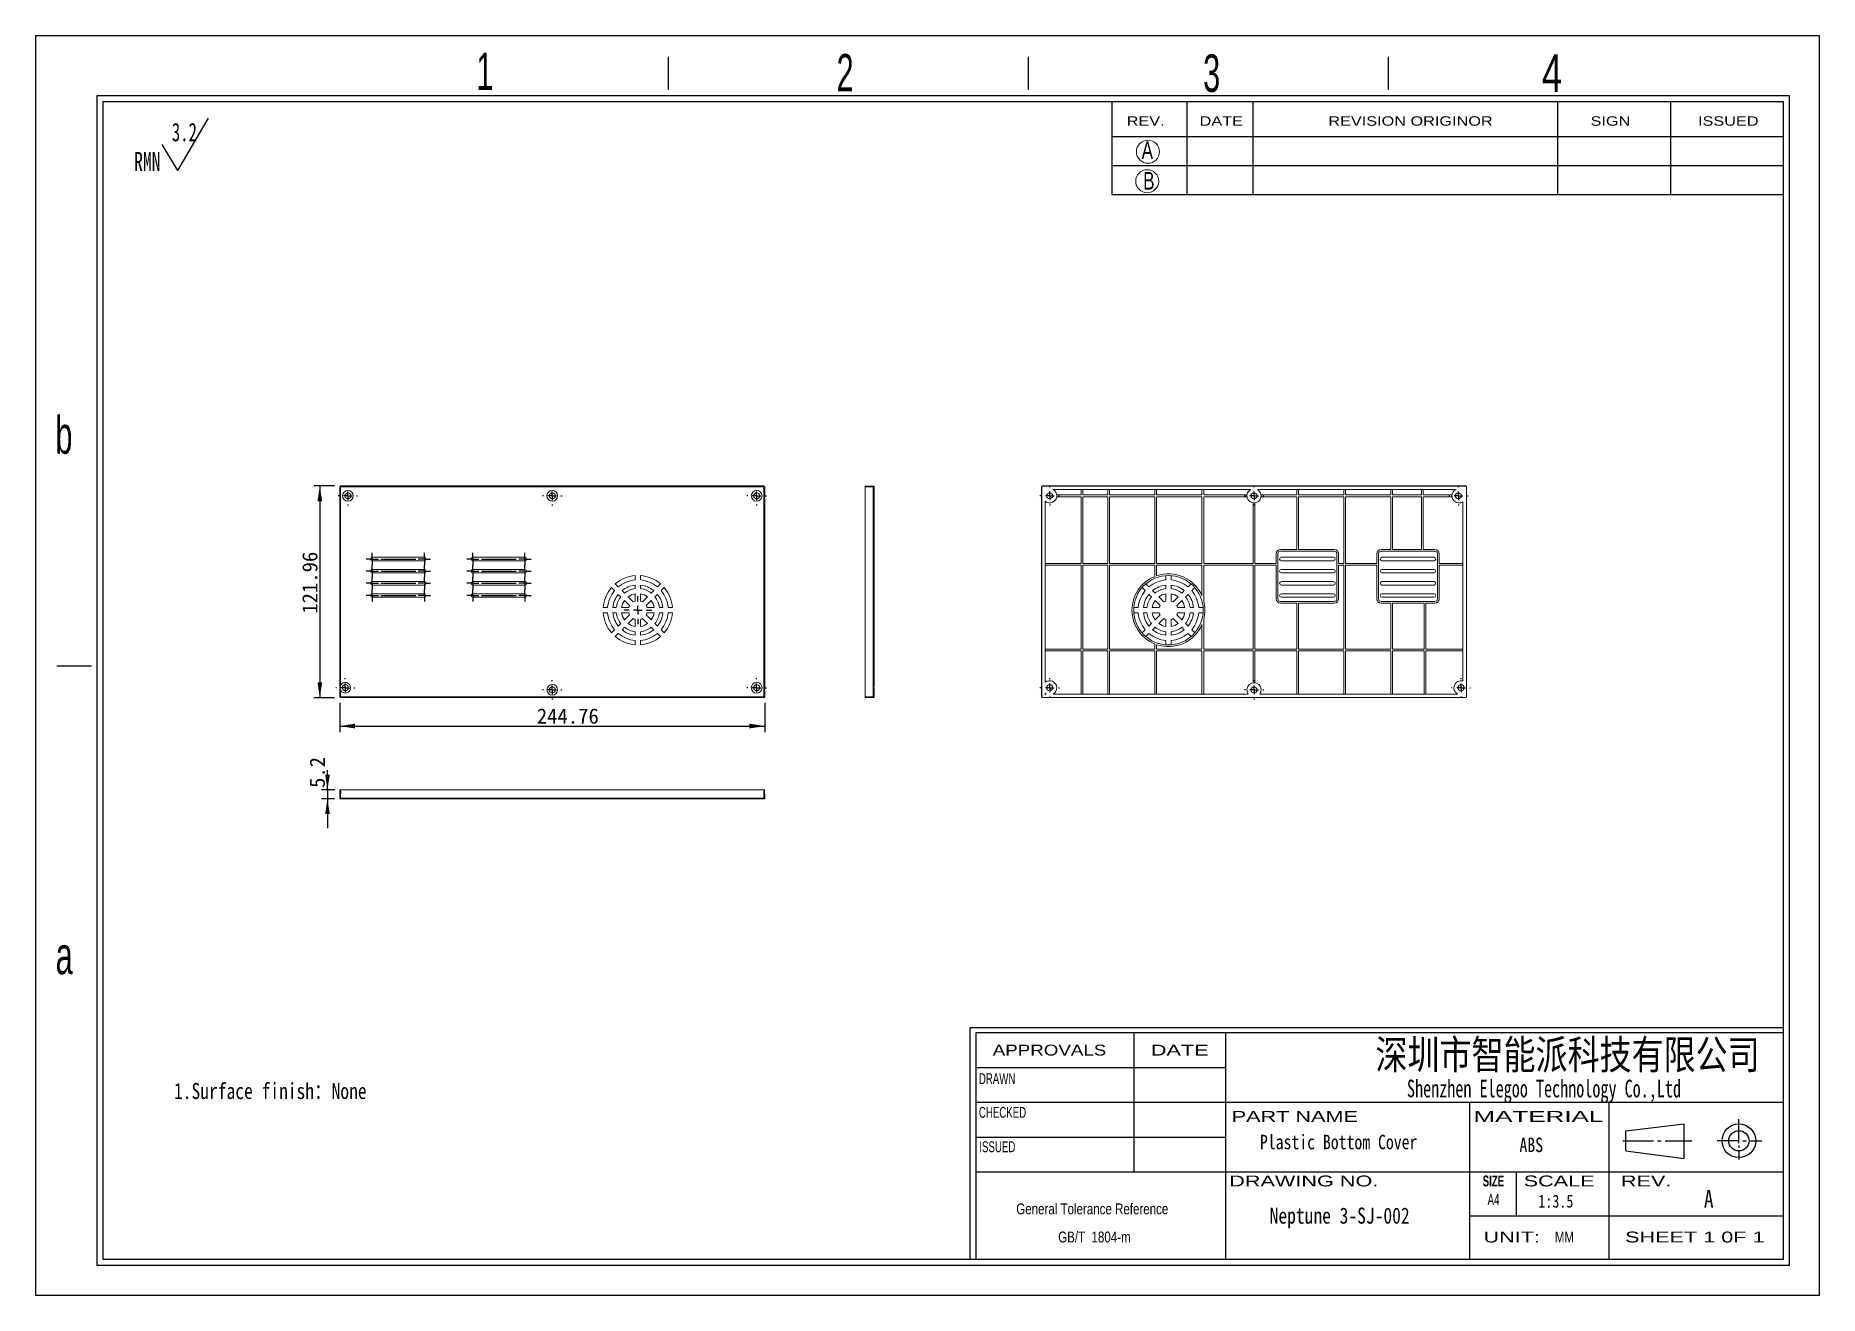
# Model space of a CAD drawing. Header units: millimetres. Extents: x 6 to 1033, y 5 to 730.
import ezdxf

# ---------------------------------------------------------------- set-up
doc = ezdxf.new("R2010")
doc.units = ezdxf.units.MM
doc.header["$LTSCALE"] = 3.5
doc.layers.add('SLD-0', color=179, linetype='Continuous')
doc.styles.add('SLDTEXTSTYLE0', font='SIMSUN.TTC', dxfattribs={"width": 0.67})
doc.styles.add('SLDTEXTSTYLE1', font='SIMSUN.TTC', dxfattribs={"width": 0.8})
doc.styles.add('SLDTEXTSTYLE10', font='ARIAL.TTF', dxfattribs={"width": 0.7584})
doc.styles.add('SLDTEXTSTYLE11', font='ARIAL.TTF', dxfattribs={"width": 1.2324})
doc.styles.add('SLDTEXTSTYLE12', font='ARIAL.TTF', dxfattribs={"width": 1.7064})
doc.styles.add('SLDTEXTSTYLE13', font='SIMSUN.TTC', dxfattribs={"width": 0.8, "bigfont": 'bigfont'})
doc.styles.add('SLDTEXTSTYLE14', font='SIMKAI.TTF', dxfattribs={"width": 0.67})
doc.styles.add('SLDTEXTSTYLE15', font='SIMSUN.TTC')
doc.styles.add('SLDTEXTSTYLE2', font='SIMFANG.TTF', dxfattribs={"width": 0.8})
doc.styles.add('SLDTEXTSTYLE3', font='SIMSUN.TTC', dxfattribs={"width": 0.8})
doc.styles.add('SLDTEXTSTYLE4', font='SIMSUN.TTC', dxfattribs={"width": 0.8, "bigfont": 'bigfont'})
doc.styles.add('SLDTEXTSTYLE5', font='ARIAL.TTF', dxfattribs={"width": 0.63516})
doc.styles.add('SLDTEXTSTYLE6', font='GOTHIC.TTF', dxfattribs={"width": 0.7304})
doc.styles.add('SLDTEXTSTYLE7', font='GOTHIC.TTF', dxfattribs={"width": 0.61171})
doc.styles.add('SLDTEXTSTYLE8', font='ARIALBD.TTF', dxfattribs={"width": 0.63516})
doc.styles.add('SLDTEXTSTYLE9', font='ARIAL.TTF', dxfattribs={"width": 1.422})
doc.dimstyles.new('SLDDIMSTYLE0', dxfattribs={"dimtxt": 8.75, "dimasz": 12.25, "dimexe": 0, "dimexo": 0.0625, "dimgap": 2.1875, "dimtad": 2, "dimrnd": 1e-09, "dimzin": 12, "dimdsep": 46, "dimtxsty": 'SLDTEXTSTYLE0', "dimsah": 1, "dimcen": 0.09, "dimadec": 0, "dimazin": 3, "dimtfac": 1, "dimtofl": 0, "dimtmove": 0, "dimatfit": 3, "dimfxl": 0, "dimfrac": 2, "dimtolj": 1, "dimtzin": 12, "dimarcsym": 0})
doc.dimstyles.new('SLDDIMSTYLE1', dxfattribs={"dimtxt": 8.75, "dimasz": 12.25, "dimexe": 0, "dimexo": 0.0625, "dimgap": 2.1875, "dimtad": 2, "dimrnd": 1e-09, "dimzin": 12, "dimdsep": 46, "dimtxsty": 'SLDTEXTSTYLE0', "dimsah": 1, "dimcen": 0.09, "dimadec": 0, "dimazin": 3, "dimtfac": 1, "dimtmove": 0, "dimatfit": 0, "dimfxl": 0, "dimfrac": 2, "dimtolj": 1, "dimtzin": 12, "dimarcsym": 0})

# ---------------------------------------------------------------- blocks, each defined once
blk = doc.blocks.new('SW_NOTE_0')
at = {"layer": 'SLD-0', "color": 0}
for q in [(42.9, 32.4), (16.1, 17.2)]:
    blk.add_line((25.1, 2.1), q, dxfattribs=at)
at = {"layer": 'SLD-0', "color": 0, "attachment_point": 1, "style": 'SLDTEXTSTYLE0'}
for s, insert, char_height in [('3.2', (21.7, 29.6), 10.61), ('RMN', (0, 12.9), 11.11)]:
    blk.add_mtext(s, dxfattribs=dict(at, insert=insert, char_height=char_height))
blk = doc.blocks.new('SW_NOTE_1')
at = {"layer": 'SLD-0', "color": 0, "char_height": 6.274, "attachment_point": 2, "style": 'SLDTEXTSTYLE10'}
for s, insert in [('General Tolerance Reference ', (45.6, 8.1)), (' GB/T  1804-m', (45.9, -8.1))]:
    blk.add_mtext(s, dxfattribs=dict(at, insert=insert))
blk = doc.blocks.new('_D')
at = {"layer": 'SLD-0', "color": 5}
for p, q in [((180.7, 345.9), (180.7, 329)), ((425.5, 345.9), (425.5, 329)), ((180.7, 332.5), (425.5, 332.5))]:
    blk.add_line(p, q, dxfattribs=at)
for points in [[(180.7, 332.5), (189.5, 331.2), (189.5, 333.9)], [(425.5, 332.5), (416.7, 333.9), (416.7, 331.2)]]:
    blk.add_solid(points, dxfattribs=at)
at = {"layer": 'SLD-0', "color": 5, "insert": (294.2, 342.7), "char_height": 8.75, "attachment_point": 1, "style": 'SLDTEXTSTYLE15'}
blk.add_mtext('244.76', dxfattribs=at)
blk = doc.blocks.new('_D_1')
at = {"layer": 'SLD-0', "color": 5}
for p, q in [((177.7, 470.9), (165.7, 470.9)), ((169.2, 470.9), (169.2, 348.9)), ((177.7, 348.9), (165.7, 348.9))]:
    blk.add_line(p, q, dxfattribs=at)
for points in [[(169.2, 470.9), (167.9, 462.1), (170.6, 462.1)], [(169.2, 348.9), (170.6, 357.7), (167.9, 357.7)]]:
    blk.add_solid(points, dxfattribs=at)
at = {"layer": 'SLD-0', "color": 5, "insert": (159.1, 397.3), "char_height": 8.75, "attachment_point": 1, "rotation": 90, "style": 'SLDTEXTSTYLE15'}
blk.add_mtext('121.96', dxfattribs=at)
blk = doc.blocks.new('SW_CENTERMARKSYMBOL_0')
at = {"layer": 'SLD-0', "color": 0}
for p, q in [((-5, 0), (-5.6, 0)), ((0, 0), (-2.5, 0)), ((0, 5), (0, 5.6)), ((0, 0), (0, 2.5)), ((0, 0), (0, -2.5)), ((0, 0), (2.5, 0)), ((5, 0), (5.6, 0)), ((0, -5), (0, -5.6))]:
    blk.add_line(p, q, dxfattribs=at)
blk = doc.blocks.new('SW_CENTERMARKSYMBOL_1')
at = {"layer": 'SLD-0', "color": 0}
for p, q in [((-5, 0), (-5.6, 0)), ((0, 0), (-2.5, 0)), ((0, 5), (0, 5.6)), ((0, 0), (0, 2.5)), ((0, 0), (0, -2.5)), ((0, 0), (2.5, 0)), ((5, 0), (5.6, 0)), ((0, -5), (0, -5.6))]:
    blk.add_line(p, q, dxfattribs=at)
blk = doc.blocks.new('SW_CENTERMARKSYMBOL_2')
at = {"layer": 'SLD-0', "color": 0}
for p, q in [((-5, 0), (-5.55, 0)), ((0, 0), (-2.5, 0)), ((0, 5), (0, 5.55)), ((0, 0), (0, 2.5)), ((0, 0), (0, -2.5)), ((0, 0), (2.5, 0)), ((5, 0), (5.55, 0)), ((0, -5), (0, -5.55))]:
    blk.add_line(p, q, dxfattribs=at)
blk = doc.blocks.new('SW_CENTERMARKSYMBOL_3')
at = {"layer": 'SLD-0', "color": 0}
for p, q in [((-5, 0), (-5.55, 0)), ((0, 0), (-2.5, 0)), ((0, 5), (0, 5.55)), ((0, 0), (0, 2.5)), ((0, 0), (0, -2.5)), ((0, 0), (2.5, 0)), ((5, 0), (5.55, 0)), ((0, -5), (0, -5.55))]:
    blk.add_line(p, q, dxfattribs=at)
blk = doc.blocks.new('SW_CENTERMARKSYMBOL_4')
at = {"layer": 'SLD-0', "color": 0}
for p, q in [((-5, 0), (-5.6, 0)), ((0, 0), (-2.5, 0)), ((0, 5), (0, 5.6)), ((0, 0), (0, 2.5)), ((0, 0), (0, -2.5)), ((0, 0), (2.5, 0)), ((5, 0), (5.6, 0)), ((0, -5), (0, -5.6))]:
    blk.add_line(p, q, dxfattribs=at)
blk = doc.blocks.new('SW_CENTERMARKSYMBOL_5')
at = {"layer": 'SLD-0', "color": 0}
for p, q in [((-5, 0), (-5.6, 0)), ((0, 0), (-2.5, 0)), ((0, 5), (0, 5.6)), ((0, 0), (0, 2.5)), ((0, 0), (0, -2.5)), ((0, 0), (2.5, 0)), ((5, 0), (5.6, 0)), ((0, -5), (0, -5.6))]:
    blk.add_line(p, q, dxfattribs=at)
blk = doc.blocks.new('SW_CENTERMARKSYMBOL_6')
at = {"layer": 'SLD-0', "color": 0}
for p, q in [((-2.5, 0), (-3.5, 0)), ((0, 0), (-2.5, 0)), ((0, 2.5), (0, 3.5)), ((0, 0), (0, 2.5)), ((0, 0), (0, -2.5)), ((0, 0), (2.5, 0)), ((2.5, 0), (3.5, 0)), ((5, 0), (25, 0)), ((27.5, 0), (26.5, 0)), ((30, 0), (27.5, 0)), ((30, 2.5), (30, 3.5)), ((30, 0), (30, 2.5)), ((30, 0), (30, -2.5)), ((30, 0), (32.5, 0)), ((32.5, 0), (33.5, 0)), ((0, -2.5), (0, -3.5)), ((30, -2.5), (30, -3.5))]:
    blk.add_line(p, q, dxfattribs=at)
blk = doc.blocks.new('SW_CENTERMARKSYMBOL_7')
at = {"layer": 'SLD-0', "color": 0}
for p, q in [((-2.5, 0), (-3.5, 0)), ((0, 0), (-2.5, 0)), ((0, 2.5), (0, 3.5)), ((0, 0), (0, 2.5)), ((0, 0), (0, -2.5)), ((0, 0), (2.5, 0)), ((2.5, 0), (3.5, 0)), ((5, 0), (25, 0)), ((27.5, 0), (26.5, 0)), ((30, 0), (27.5, 0)), ((30, 2.5), (30, 3.5)), ((30, 0), (30, 2.5)), ((30, 0), (30, -2.5)), ((30, 0), (32.5, 0)), ((32.5, 0), (33.5, 0)), ((0, -2.5), (0, -3.5)), ((30, -2.5), (30, -3.5))]:
    blk.add_line(p, q, dxfattribs=at)
blk = doc.blocks.new('SW_CENTERMARKSYMBOL_8')
at = {"layer": 'SLD-0', "color": 0}
for p, q in [((-2.5, 0), (-3.5, 0)), ((0, 0), (-2.5, 0)), ((0, 2.5), (0, 3.5)), ((0, 0), (0, 2.5)), ((0, 0), (0, -2.5)), ((0, 0), (2.5, 0)), ((2.5, 0), (3.5, 0)), ((5, 0), (25, 0)), ((27.5, 0), (26.5, 0)), ((30, 0), (27.5, 0)), ((30, 2.5), (30, 3.5)), ((30, 0), (30, 2.5)), ((30, 0), (30, -2.5)), ((30, 0), (32.5, 0)), ((32.5, 0), (33.5, 0)), ((0, -2.5), (0, -3.5)), ((30, -2.5), (30, -3.5))]:
    blk.add_line(p, q, dxfattribs=at)
blk = doc.blocks.new('SW_CENTERMARKSYMBOL_9')
at = {"layer": 'SLD-0', "color": 0}
for p, q in [((-2.5, 0), (-3.5, 0)), ((0, 0), (-2.5, 0)), ((0, 2.5), (0, 3.5)), ((0, 0), (0, 2.5)), ((0, 0), (0, -2.5)), ((0, 0), (2.5, 0)), ((2.5, 0), (3.5, 0)), ((5, 0), (25, 0)), ((27.5, 0), (26.5, 0)), ((30, 0), (27.5, 0)), ((30, 2.5), (30, 3.5)), ((30, 0), (30, 2.5)), ((30, 0), (30, -2.5)), ((30, 0), (32.5, 0)), ((32.5, 0), (33.5, 0)), ((0, -2.5), (0, -3.5)), ((30, -2.5), (30, -3.5))]:
    blk.add_line(p, q, dxfattribs=at)
blk = doc.blocks.new('SW_CENTERMARKSYMBOL_10')
at = {"layer": 'SLD-0', "color": 0}
for p, q in [((-2.5, 0), (-3.5, 0)), ((0, 0), (-2.5, 0)), ((0, 2.5), (0, 3.5)), ((0, 0), (0, 2.5)), ((0, 0), (0, -2.5)), ((0, 0), (2.5, 0)), ((2.5, 0), (3.5, 0)), ((5, 0), (25, 0)), ((27.5, 0), (26.5, 0)), ((30, 0), (27.5, 0)), ((30, 2.5), (30, 3.5)), ((30, 0), (30, 2.5)), ((30, 0), (30, -2.5)), ((30, 0), (32.5, 0)), ((32.5, 0), (33.5, 0)), ((0, -2.5), (0, -3.5)), ((30, -2.5), (30, -3.5))]:
    blk.add_line(p, q, dxfattribs=at)
blk = doc.blocks.new('SW_CENTERMARKSYMBOL_11')
at = {"layer": 'SLD-0', "color": 0}
for p, q in [((-2.5, 0), (-3.5, 0)), ((0, 0), (-2.5, 0)), ((0, 2.5), (0, 3.5)), ((0, 0), (0, 2.5)), ((0, 0), (0, -2.5)), ((0, 0), (2.5, 0)), ((2.5, 0), (3.5, 0)), ((5, 0), (25, 0)), ((27.5, 0), (26.5, 0)), ((30, 0), (27.5, 0)), ((30, 2.5), (30, 3.5)), ((30, 0), (30, 2.5)), ((30, 0), (30, -2.5)), ((30, 0), (32.5, 0)), ((32.5, 0), (33.5, 0)), ((0, -2.5), (0, -3.5)), ((30, -2.5), (30, -3.5))]:
    blk.add_line(p, q, dxfattribs=at)
blk = doc.blocks.new('SW_CENTERMARKSYMBOL_12')
at = {"layer": 'SLD-0', "color": 0}
for p, q in [((-2.5, 0), (-3.5, 0)), ((0, 0), (-2.5, 0)), ((0, 2.5), (0, 3.5)), ((0, 0), (0, 2.5)), ((0, 0), (0, -2.5)), ((0, 0), (2.5, 0)), ((2.5, 0), (3.5, 0)), ((5, 0), (25, 0)), ((27.5, 0), (26.5, 0)), ((30, 0), (27.5, 0)), ((30, 2.5), (30, 3.5)), ((30, 0), (30, 2.5)), ((30, 0), (30, -2.5)), ((30, 0), (32.5, 0)), ((32.5, 0), (33.5, 0)), ((0, -2.5), (0, -3.5)), ((30, -2.5), (30, -3.5))]:
    blk.add_line(p, q, dxfattribs=at)
blk = doc.blocks.new('SW_CENTERMARKSYMBOL_13')
at = {"layer": 'SLD-0', "color": 0}
for p, q in [((-2.5, 0), (-3.5, 0)), ((0, 0), (-2.5, 0)), ((0, 2.5), (0, 3.5)), ((0, 0), (0, 2.5)), ((0, 0), (0, -2.5)), ((0, 0), (2.5, 0)), ((2.5, 0), (3.5, 0)), ((5, 0), (25, 0)), ((27.5, 0), (26.5, 0)), ((30, 0), (27.5, 0)), ((30, 2.5), (30, 3.5)), ((30, 0), (30, 2.5)), ((30, 0), (30, -2.5)), ((30, 0), (32.5, 0)), ((32.5, 0), (33.5, 0)), ((0, -2.5), (0, -3.5)), ((30, -2.5), (30, -3.5))]:
    blk.add_line(p, q, dxfattribs=at)
blk = doc.blocks.new('SW_CENTERMARKSYMBOL_14')
at = {"layer": 'SLD-0', "color": 0}
for p, q in [((-5, 0), (-8, 0)), ((0, 0), (-2.5, 0)), ((0, 5), (0, 8)), ((0, 0), (0, 2.5)), ((0, 0), (0, -2.5)), ((0, 0), (2.5, 0)), ((5, 0), (8, 0)), ((0, -5), (0, -8))]:
    blk.add_line(p, q, dxfattribs=at)
blk = doc.blocks.new('SW_CENTERMARKSYMBOL_15')
at = {"layer": 'SLD-0', "color": 0}
for p, q in [((-5, 0), (-5.6, 0)), ((0, 0), (-2.5, 0)), ((0, 5), (0, 5.6)), ((0, 0), (0, 2.5)), ((0, 0), (0, -2.5)), ((0, 0), (2.5, 0)), ((5, 0), (5.6, 0)), ((0, -5), (0, -5.6))]:
    blk.add_line(p, q, dxfattribs=at)
blk = doc.blocks.new('SW_CENTERMARKSYMBOL_16')
at = {"layer": 'SLD-0', "color": 0}
for p, q in [((-5, 0), (-5.6, 0)), ((0, 0), (-2.5, 0)), ((0, 5), (0, 5.6)), ((0, 0), (0, 2.5)), ((0, 0), (0, -2.5)), ((0, 0), (2.5, 0)), ((5, 0), (5.6, 0)), ((0, -5), (0, -5.6))]:
    blk.add_line(p, q, dxfattribs=at)
blk = doc.blocks.new('SW_CENTERMARKSYMBOL_17')
at = {"layer": 'SLD-0', "color": 0}
for p, q in [((-5, 0), (-5.55, 0)), ((0, 0), (-2.5, 0)), ((0, 5), (0, 5.55)), ((0, 0), (0, 2.5)), ((0, 0), (0, -2.5)), ((0, 0), (2.5, 0)), ((5, 0), (5.55, 0)), ((0, -5), (0, -5.55))]:
    blk.add_line(p, q, dxfattribs=at)
blk = doc.blocks.new('SW_CENTERMARKSYMBOL_18')
at = {"layer": 'SLD-0', "color": 0}
for p, q in [((-5, 0), (-5.55, 0)), ((0, 0), (-2.5, 0)), ((0, 5), (0, 5.55)), ((0, 0), (0, 2.5)), ((0, 0), (0, -2.5)), ((0, 0), (2.5, 0)), ((5, 0), (5.55, 0)), ((0, -5), (0, -5.55))]:
    blk.add_line(p, q, dxfattribs=at)
blk = doc.blocks.new('SW_CENTERMARKSYMBOL_19')
at = {"layer": 'SLD-0', "color": 0}
for p, q in [((-5, 0), (-5.6, 0)), ((0, 0), (-2.5, 0)), ((0, 5), (0, 5.6)), ((0, 0), (0, 2.5)), ((0, 0), (0, -2.5)), ((0, 0), (2.5, 0)), ((5, 0), (5.6, 0)), ((0, -5), (0, -5.6))]:
    blk.add_line(p, q, dxfattribs=at)
blk = doc.blocks.new('SW_CENTERMARKSYMBOL_20')
at = {"layer": 'SLD-0', "color": 0}
for p, q in [((-5, 0), (-5.6, 0)), ((0, 0), (-2.5, 0)), ((0, 5), (0, 5.6)), ((0, 0), (0, 2.5)), ((0, 0), (0, -2.5)), ((0, 0), (2.5, 0)), ((5, 0), (5.6, 0)), ((0, -5), (0, -5.6))]:
    blk.add_line(p, q, dxfattribs=at)
blk = doc.blocks.new('_D_2')
at = {"layer": 'SLD-0', "color": 5}
for p, q in [((173.6, 295.8), (173.6, 307.1)), ((177.8, 295.8), (170.1, 295.8)), ((177.7, 290.6), (170.1, 290.6)), ((173.6, 295.8), (173.6, 290.6)), ((173.6, 290.6), (173.6, 273.7))]:
    blk.add_line(p, q, dxfattribs=at)
for points in [[(173.6, 295.8), (175, 304.5), (172.3, 304.5)], [(173.6, 290.6), (172.3, 281.8), (175, 281.8)]]:
    blk.add_solid(points, dxfattribs=at)
at = {"layer": 'SLD-0', "color": 5, "insert": (163.4, 296.9), "char_height": 8.75, "attachment_point": 1, "rotation": 90, "style": 'SLDTEXTSTYLE15'}
blk.add_mtext('5.2', dxfattribs=at)

msp = doc.modelspace()

# ---------------------------------------------------------------- linework, layer by layer
at = {"color": 7, "linetype": 'Continuous', "lineweight": 15}
for p, q in [((180.727, 468.381), (180.727, 470.389)), ((181.227, 470.389), (180.727, 470.389)), ((180.727, 349.425), (180.727, 468.381)), ((181.227, 470.389), (181.227, 470.889)), ((181.227, 470.889), (424.991, 470.889)), ((181.227, 470.389), (181.227, 468.389)), ((424.991, 470.389), (181.227, 470.389)), ((181.227, 468.389), (181.227, 356.059)), ((424.991, 470.389), (424.991, 470.889)), ((424.991, 468.189), (424.991, 470.389)), ((424.991, 470.389), (425.491, 470.389)), ((424.991, 349.425), (424.991, 468.189)), ((425.491, 470.389), (425.491, 468.2)), ((425.491, 468.2), (425.491, 349.425)), ((483.331, 470.807), (488.022, 470.889)), ((483.331, 470.307), (483.331, 470.807)), ((488.022, 470.389), (483.331, 470.307)), ((483.331, 470.307), (483.331, 349.507)), ((488.022, 468.381), (488.022, 470.389)), ((488.531, 470.389), (488.022, 470.389)), ((488.022, 349.425), (488.022, 468.381)), ((488.531, 470.389), (488.531, 468.389)), ((488.531, 468.389), (488.531, 356.059)), ((585, 470.307), (584.918, 470.389)), ((584.918, 470.389), (584.918, 468.2)), ((584.918, 468.2), (584.918, 349.425)), ((585, 349.507), (585, 470.307)), ((585.418, 470.889), (585.5, 470.807)), ((829.182, 470.889), (585.418, 470.889)), ((585.5, 470.807), (829.1, 470.807)), ((705.338, 468.807), (591.562, 468.807)), ((593.67, 465.707), (607.737, 465.707)), ((593.67, 464.707), (607.737, 464.707)), ((607.737, 468.807), (607.737, 465.707)), ((607.737, 464.707), (607.737, 426.286)), ((608.737, 468.807), (608.737, 465.707)), ((608.737, 465.707), (623.1, 465.707)), ((608.737, 464.707), (623.1, 464.707)), ((608.737, 464.707), (608.737, 426.286)), ((623.1, 468.807), (623.1, 465.707)), ((623.1, 464.707), (623.1, 426.286)), ((624.1, 468.807), (624.1, 465.707)), ((624.1, 465.707), (650.197, 465.707)), ((624.1, 464.707), (650.197, 464.707)), ((624.1, 464.707), (624.1, 426.286)), ((650.197, 468.807), (650.197, 465.707)), ((650.197, 464.707), (650.197, 426.286)), ((651.197, 468.807), (651.197, 465.707)), ((651.197, 465.707), (677.294, 465.707)), ((651.197, 464.707), (677.294, 464.707)), ((651.197, 464.707), (651.197, 426.286)), ((677.294, 468.807), (677.294, 465.707)), ((677.294, 464.707), (677.294, 426.286)), ((678.294, 468.807), (678.294, 465.707)), ((678.294, 465.707), (703.231, 465.707)), ((678.294, 464.707), (703.231, 464.707)), ((678.294, 464.707), (678.294, 426.286)), ((823.706, 468.807), (709.262, 468.807)), ((711.37, 465.707), (731.891, 465.707)), ((711.37, 464.707), (731.891, 464.707)), ((731.891, 468.807), (731.891, 465.707)), ((731.891, 464.707), (731.891, 434.307)), ((732.891, 468.807), (732.891, 465.707)), ((732.891, 465.707), (758.944, 465.707)), ((732.891, 464.707), (758.944, 464.707)), ((732.891, 464.707), (732.891, 434.307)), ((758.944, 468.807), (758.944, 465.707)), ((758.944, 464.707), (758.944, 426.286)), ((759.944, 468.807), (759.944, 465.707)), ((759.944, 465.707), (785.997, 465.707)), ((759.944, 464.707), (785.997, 464.707)), ((759.944, 464.707), (759.944, 426.286)), ((785.997, 468.807), (785.997, 465.707)), ((785.997, 464.707), (785.997, 434.307)), ((786.997, 468.807), (786.997, 465.707)), ((786.997, 465.707), (803.761, 465.707)), ((786.997, 464.707), (803.761, 464.707)), ((786.997, 464.707), (786.997, 434.307)), ((803.761, 468.807), (803.761, 465.707)), ((803.761, 464.707), (803.761, 434.307)), ((804.761, 468.807), (804.761, 465.707)), ((804.761, 465.707), (821.231, 465.707)), ((804.761, 464.707), (821.231, 464.707)), ((804.761, 464.707), (804.761, 434.307)), ((829.1, 470.807), (829.182, 470.889)), ((829.682, 470.389), (829.6, 470.307)), ((829.6, 470.307), (829.6, 349.507)), ((829.682, 468.381), (829.682, 470.389)), ((829.682, 349.425), (829.682, 468.381)), ((587, 357.777), (587, 462.037)), ((706.8, 461.138), (706.8, 426.286)), ((707.8, 461.138), (707.8, 426.286)), ((827.6, 461.813), (827.6, 358.557)), ((720.027, 426.286), (720.027, 431.807)), ((721.027, 405.807), (721.027, 431.807)), ((722.527, 434.307), (731.891, 434.307)), ((722.527, 433.307), (753.527, 433.307)), ((732.891, 434.307), (753.527, 434.307)), ((755.027, 431.807), (755.027, 405.807)), ((756.027, 431.807), (756.027, 426.286)), ((777.973, 426.286), (777.973, 431.807)), ((778.973, 405.807), (778.973, 431.807)), ((780.473, 434.307), (785.997, 434.307)), ((780.473, 433.307), (811.473, 433.307)), ((786.997, 434.307), (803.761, 434.307)), ((804.761, 434.307), (811.473, 434.307)), ((812.973, 431.807), (812.973, 405.807)), ((813.973, 431.807), (813.973, 426.286)), ((229.436, 429.807), (199.436, 429.807)), ((199.436, 427.807), (229.436, 427.807)), ((229.436, 422.807), (199.436, 422.807)), ((287.382, 429.807), (257.382, 429.807)), ((257.382, 427.807), (287.382, 427.807)), ((287.382, 422.807), (257.382, 422.807)), ((587, 426.286), (607.737, 426.286)), ((587, 425.286), (607.737, 425.286)), ((607.737, 425.286), (607.737, 376.904)), ((608.737, 426.286), (623.1, 426.286)), ((608.737, 425.286), (623.1, 425.286)), ((608.737, 425.286), (608.737, 376.904)), ((623.1, 425.286), (623.1, 376.904)), ((624.1, 426.286), (650.197, 426.286)), ((624.1, 425.286), (650.197, 425.286)), ((624.1, 425.286), (624.1, 376.904)), ((650.197, 425.286), (650.197, 418.803)), ((651.197, 426.286), (677.294, 426.286)), ((651.197, 425.286), (677.294, 425.286)), ((651.197, 425.286), (651.197, 419.174)), ((677.294, 425.286), (677.294, 407.599)), ((678.294, 426.286), (706.8, 426.286)), ((678.294, 425.286), (706.8, 425.286)), ((678.294, 425.286), (678.294, 404.709)), ((706.8, 425.286), (706.8, 376.904)), ((707.8, 426.286), (720.027, 426.286)), ((707.8, 425.286), (720.027, 425.286)), ((707.8, 425.286), (707.8, 376.904)), ((720.027, 405.807), (720.027, 425.286)), ((723.027, 429.807), (753.027, 429.807)), ((753.027, 427.807), (723.027, 427.807)), ((723.027, 422.807), (753.027, 422.807)), ((756.027, 426.286), (758.944, 426.286)), ((756.027, 425.286), (758.944, 425.286)), ((756.027, 425.286), (756.027, 405.807)), ((758.944, 425.286), (758.944, 376.904)), ((759.944, 426.286), (777.973, 426.286)), ((759.944, 425.286), (777.973, 425.286)), ((759.944, 425.286), (759.944, 376.904)), ((777.973, 405.807), (777.973, 425.286)), ((780.973, 429.807), (810.973, 429.807)), ((810.973, 427.807), (780.973, 427.807)), ((780.973, 422.807), (810.973, 422.807)), ((813.973, 426.286), (827.6, 426.286)), ((813.973, 425.286), (827.6, 425.286)), ((813.973, 425.286), (813.973, 405.807)), ((199.436, 420.807), (229.436, 420.807)), ((229.436, 415.807), (199.436, 415.807)), ((199.436, 413.807), (229.436, 413.807)), ((257.382, 420.807), (287.382, 420.807)), ((287.382, 415.807), (257.382, 415.807)), ((257.382, 413.807), (287.382, 413.807)), ((337.246, 412.349), (339.019, 410.575)), ((339.367, 414.47), (341.141, 412.696)), ((350.909, 419.251), (350.909, 416.743)), ((350.909, 413.729), (350.909, 411.717)), ((353.909, 419.251), (353.909, 416.743)), ((353.909, 413.729), (353.909, 411.717)), ((363.677, 412.696), (365.451, 414.47)), ((365.798, 410.575), (367.572, 412.349)), ((642.837, 412.349), (644.611, 410.575)), ((644.959, 414.47), (646.732, 412.696)), ((656.5, 416.743), (656.5, 419.251)), ((656.5, 411.717), (656.5, 413.729)), ((659.5, 416.743), (659.5, 419.251)), ((659.5, 411.717), (659.5, 413.729)), ((669.268, 412.696), (671.042, 414.47)), ((671.39, 410.575), (673.163, 412.349)), ((753.027, 420.807), (723.027, 420.807)), ((723.027, 415.807), (753.027, 415.807)), ((753.027, 413.807), (723.027, 413.807)), ((810.973, 420.807), (780.973, 420.807)), ((780.973, 415.807), (810.973, 415.807)), ((810.973, 413.807), (780.973, 413.807)), ((229.436, 408.807), (199.436, 408.807)), ((199.436, 406.807), (229.436, 406.807)), ((287.382, 408.807), (257.382, 408.807)), ((257.382, 406.807), (287.382, 406.807)), ((332.465, 400.807), (334.973, 400.807)), ((337.987, 400.807), (339.999, 400.807)), ((341.15, 408.444), (342.573, 407.021)), ((343.028, 400.807), (347.117, 400.807)), ((343.272, 410.566), (344.695, 409.143)), ((344.715, 404.88), (347.607, 401.988)), ((346.836, 407.001), (349.728, 404.109)), ((350.909, 408.688), (350.909, 404.598)), ((353.909, 408.688), (353.909, 404.598)), ((355.09, 404.109), (357.982, 407.001)), ((357.211, 401.988), (360.103, 404.88)), ((357.7, 400.807), (361.79, 400.807)), ((360.123, 409.143), (361.546, 410.566)), ((362.245, 407.021), (363.668, 408.444)), ((364.819, 400.807), (366.831, 400.807)), ((369.845, 400.807), (372.353, 400.807)), ((638.057, 400.807), (640.565, 400.807)), ((643.578, 400.807), (645.591, 400.807)), ((646.742, 408.444), (648.165, 407.021)), ((648.619, 400.807), (652.709, 400.807)), ((648.863, 410.566), (650.286, 409.143)), ((650.306, 404.88), (653.198, 401.988)), ((652.428, 407.001), (655.319, 404.109)), ((656.5, 404.598), (656.5, 408.688)), ((659.5, 404.598), (659.5, 408.688)), ((660.681, 404.109), (663.573, 407.001)), ((662.803, 401.988), (665.694, 404.88)), ((663.292, 400.807), (667.381, 400.807)), ((665.715, 409.143), (667.138, 410.566)), ((667.836, 407.021), (669.259, 408.444)), ((670.41, 400.807), (672.422, 400.807)), ((675.436, 400.807), (677.944, 400.807)), ((753.527, 404.307), (722.527, 404.307)), ((731.891, 403.307), (722.527, 403.307)), ((723.027, 408.807), (753.027, 408.807)), ((753.027, 406.807), (723.027, 406.807)), ((731.891, 403.307), (731.891, 376.904)), ((753.527, 403.307), (732.891, 403.307)), ((732.891, 403.307), (732.891, 376.904)), ((811.473, 404.307), (780.473, 404.307)), ((785.997, 403.307), (780.473, 403.307)), ((780.973, 408.807), (810.973, 408.807)), ((810.973, 406.807), (780.973, 406.807)), ((785.997, 403.307), (785.997, 376.904)), ((786.997, 403.307), (786.997, 376.904)), ((805.268, 403.307), (786.997, 403.307)), ((805.268, 376.904), (805.268, 403.307)), ((811.473, 403.307), (806.268, 403.307)), ((806.268, 376.904), (806.268, 403.307)), ((332.465, 397.807), (334.973, 397.807)), ((337.987, 397.807), (339.999, 397.807)), ((341.15, 390.17), (342.573, 391.593)), ((343.028, 397.807), (347.117, 397.807)), ((344.715, 393.734), (347.607, 396.626)), ((346.836, 391.613), (349.728, 394.505)), ((350.909, 394.015), (350.909, 389.926)), ((353.909, 394.015), (353.909, 389.926)), ((355.09, 394.505), (357.982, 391.613)), ((357.211, 396.626), (360.103, 393.734)), ((357.7, 397.807), (361.79, 397.807)), ((362.245, 391.593), (363.668, 390.17)), ((364.819, 397.807), (366.831, 397.807)), ((369.845, 397.807), (372.353, 397.807)), ((638.057, 397.807), (640.565, 397.807)), ((643.578, 397.807), (645.591, 397.807)), ((646.742, 390.17), (648.165, 391.593)), ((648.619, 397.807), (652.709, 397.807)), ((650.306, 393.734), (653.198, 396.626)), ((652.428, 391.613), (655.319, 394.505)), ((656.5, 389.926), (656.5, 394.015)), ((659.5, 389.926), (659.5, 394.015)), ((660.681, 394.505), (663.573, 391.613)), ((662.803, 396.626), (665.694, 393.734)), ((663.292, 397.807), (667.381, 397.807)), ((667.836, 391.593), (669.259, 390.17)), ((670.41, 397.807), (672.422, 397.807)), ((675.436, 397.807), (677.944, 397.807)), ((677.294, 391.015), (677.294, 376.904)), ((678.294, 393.905), (678.294, 376.904)), ((337.246, 386.265), (339.019, 388.039)), ((339.367, 384.144), (341.141, 385.917)), ((343.272, 388.048), (344.695, 389.471)), ((350.909, 386.897), (350.909, 384.885)), ((350.909, 381.871), (350.909, 379.363)), ((353.909, 386.897), (353.909, 384.885)), ((353.909, 381.871), (353.909, 379.363)), ((360.123, 389.471), (361.546, 388.048)), ((363.677, 385.917), (365.451, 384.144)), ((365.798, 388.039), (367.572, 386.265)), ((642.837, 386.265), (644.611, 388.039)), ((644.959, 384.144), (646.732, 385.917)), ((648.863, 388.048), (650.286, 389.471)), ((656.5, 384.885), (656.5, 386.897)), ((656.5, 379.363), (656.5, 381.871)), ((659.5, 384.885), (659.5, 386.897)), ((659.5, 379.363), (659.5, 381.871)), ((665.715, 389.471), (667.138, 388.048)), ((669.268, 385.917), (671.042, 384.144)), ((671.39, 388.039), (673.163, 386.265)), ((607.737, 376.904), (587, 376.904)), ((607.737, 375.904), (587, 375.904)), ((607.737, 375.904), (607.737, 351.007)), ((623.1, 376.904), (608.737, 376.904)), ((623.1, 375.904), (608.737, 375.904)), ((608.737, 375.904), (608.737, 351.007)), ((623.1, 375.904), (623.1, 351.007)), ((650.197, 376.904), (624.1, 376.904)), ((650.197, 375.904), (624.1, 375.904)), ((624.1, 375.904), (624.1, 351.007)), ((650.197, 376.904), (650.197, 379.811)), ((650.197, 351.007), (650.197, 375.904)), ((651.197, 376.904), (651.197, 379.44)), ((677.294, 376.904), (651.197, 376.904)), ((677.294, 375.904), (651.197, 375.904)), ((651.197, 351.007), (651.197, 375.904)), ((677.294, 375.904), (677.294, 351.007)), ((706.8, 376.904), (678.294, 376.904)), ((706.8, 375.904), (678.294, 375.904)), ((678.294, 375.904), (678.294, 351.007)), ((706.8, 375.904), (706.8, 357.476)), ((731.891, 376.904), (707.8, 376.904)), ((731.891, 375.904), (707.8, 375.904)), ((707.8, 375.904), (707.8, 357.476)), ((731.891, 375.904), (731.891, 351.007)), ((758.944, 376.904), (732.891, 376.904)), ((758.944, 375.904), (732.891, 375.904)), ((732.891, 375.904), (732.891, 351.007)), ((758.944, 375.904), (758.944, 351.007)), ((785.997, 376.904), (759.944, 376.904)), ((785.997, 375.904), (759.944, 375.904)), ((759.944, 375.904), (759.944, 351.007)), ((785.997, 375.904), (785.997, 351.007)), ((805.268, 376.904), (786.997, 376.904)), ((805.268, 375.904), (786.997, 375.904)), ((786.997, 375.904), (786.997, 351.007)), ((805.268, 351.007), (805.268, 375.904)), ((827.6, 376.904), (806.268, 376.904)), ((827.6, 375.904), (806.268, 375.904)), ((806.268, 351.007), (806.268, 375.904)), ((180.727, 349.425), (181.227, 349.425)), ((181.227, 353.155), (181.227, 349.425)), ((181.227, 349.425), (424.991, 349.425)), ((181.227, 349.425), (181.227, 348.925)), ((424.991, 349.425), (425.491, 349.425)), ((424.991, 348.925), (424.991, 349.425)), ((483.331, 349.507), (488.022, 349.425)), ((483.331, 349.007), (483.331, 349.507)), ((488.022, 349.425), (488.531, 349.425)), ((488.531, 353.155), (488.531, 349.425)), ((584.918, 349.425), (585, 349.507)), ((587, 351.007), (587, 351.437)), ((587.638, 351.007), (587, 351.007)), ((703.976, 351.007), (591.562, 351.007)), ((824.538, 351.007), (710.624, 351.007)), ((829.6, 349.507), (829.682, 349.425)), ((424.991, 348.925), (181.227, 348.925)), ((488.022, 348.925), (483.331, 349.007)), ((585.5, 349.007), (585.418, 348.925)), ((585.418, 348.925), (829.182, 348.925)), ((829.1, 349.007), (585.5, 349.007)), ((829.182, 348.925), (829.1, 349.007)), ((180.727, 291.074), (180.809, 295.765)), ((180.809, 295.765), (181.309, 295.765)), ((181.309, 295.765), (181.227, 291.074)), ((181.227, 290.565), (181.227, 291.074)), ((181.227, 291.074), (424.991, 291.074)), ((424.991, 290.565), (181.227, 290.565)), ((424.909, 295.765), (181.309, 295.765)), ((424.991, 291.074), (424.909, 295.765)), ((424.909, 295.765), (425.409, 295.765)), ((424.991, 290.565), (424.991, 291.074)), ((425.409, 295.765), (425.491, 291.074))]:
    msp.add_line(p, q, dxfattribs=at)
at = {"color": 7, "linetype": 'Continuous', "lineweight": 15, "flags": 128}
msp.add_lwpolyline([(488.531, 468.389), (488.523, 468.389), (488.5, 468.388), (488.463, 468.388), (488.412, 468.387), (488.349, 468.386), (488.276, 468.385), (488.196, 468.384), (488.11, 468.382), (488.022, 468.381)], dxfattribs=at)
at = {"color": 7, "linetype": 'Continuous', "lineweight": 15}
for centre, radius in [((185.409, 465.207), 3.1), ((185.409, 465.207), 1.75), ((303.109, 465.207), 3.1), ((303.109, 465.207), 1.75), ((420.809, 465.207), 3.1), ((420.809, 465.207), 1.75), ((589.6, 465.207), 1.75), ((707.3, 465.207), 1.75), ((825, 465.207), 1.75), ((658, 399.307), 20), ((183.909, 354.607), 1.75), ((303.109, 353.407), 3.05), ((303.109, 353.407), 1.75), ((420.809, 354.607), 3.1), ((420.809, 354.607), 1.75), ((589.6, 354.607), 1.75), ((707.3, 353.407), 1.75), ((826.5, 354.607), 1.75)]:
    msp.add_circle(centre, radius, dxfattribs=at)
for centre, radius, start, end in [((181.227, 470.389), 0.5, 90, 180), ((424.991, 470.389), 0.5, 0, 90), ((495.186, 470.639), 7.168, 178.001626, 181.998374), ((488.031, 470.389), 0.5, 0, 91), ((585.418, 470.389), 0.5, 90, 180), ((585.418, 470.389), 0.5, 90.020394, 179.978752), ((589.6, 465.207), 4.1, 230.643301, 61.407877), ((707.3, 465.207), 4.1, 118.592123, 61.407877), ((825.3, 465.207), 4.1, 157.030323, 304.123295), ((825, 465.207), 3.826, 109.774034, 155.276642), ((829.182, 470.389), 0.5, 0, 90), ((829.182, 470.389), 0.5, 0.02039, 89.97961), ((722.527, 431.807), 2.5, 90, 180), ((722.527, 431.807), 1.5, 90, 180), ((753.527, 431.807), 2.5, 0, 90), ((753.527, 431.807), 1.5, 0, 90), ((780.473, 431.807), 2.5, 90, 180), ((780.473, 431.807), 1.5, 90, 180), ((811.473, 431.807), 2.5, 0, 90), ((811.473, 431.807), 1.5, 0, 90), ((199.436, 428.807), 1, 90, 270), ((199.436, 421.807), 1, 90, 270), ((229.436, 428.807), 1, 270, 90), ((229.436, 421.807), 1, 270, 90), ((257.382, 428.807), 1, 90, 270), ((257.382, 421.807), 1, 90, 270), ((287.382, 428.807), 1, 270, 90), ((287.382, 421.807), 1, 270, 90), ((723.027, 428.807), 1, 90, 270), ((723.027, 421.807), 1, 90, 270), ((753.027, 428.807), 1, 270, 90), ((753.027, 421.807), 1, 270, 90), ((780.973, 428.807), 1, 90, 270), ((780.973, 421.807), 1, 90, 270), ((810.973, 428.807), 1, 270, 90), ((810.973, 421.807), 1, 270, 90), ((199.436, 414.807), 1, 90, 270), ((229.436, 414.807), 1, 270, 90), ((257.382, 414.807), 1, 90, 270), ((287.382, 414.807), 1, 270, 90), ((352.409, 399.307), 20, 139.301222, 175.698778), ((352.409, 399.307), 20, 94.301222, 130.698778), ((352.409, 399.307), 17.5, 94.9171, 130.0829), ((352.409, 399.307), 14.5, 95.937772, 129.062228), ((352.409, 399.307), 12.5, 96.892103, 128.107897), ((352.409, 399.307), 20, 49.301222, 85.698778), ((352.409, 399.307), 17.5, 49.9171, 85.0829), ((352.409, 399.307), 14.5, 50.937772, 84.062228), ((352.409, 399.307), 12.5, 51.892103, 83.107897), ((352.409, 399.307), 20, 4.301222, 40.698778), ((658, 399.307), 21, 111.814495, 248.185505), ((658, 399.307), 17.5, 94.9171, 130.0829), ((658, 399.307), 14.5, 95.937772, 129.062228), ((658, 399.307), 12.5, 96.892103, 128.107897), ((658, 399.307), 21, 23.25837, 108.904012), ((658, 399.307), 17.5, 49.9171, 85.0829), ((658, 399.307), 14.5, 50.937772, 84.062228), ((658, 399.307), 12.5, 51.892103, 83.107897), ((723.027, 414.807), 1, 90, 270), ((753.027, 414.807), 1, 270, 90), ((780.973, 414.807), 1, 90, 270), ((810.973, 414.807), 1, 270, 90), ((199.436, 407.807), 1, 90, 270), ((229.436, 407.807), 1, 270, 90), ((257.382, 407.807), 1, 90, 270), ((287.382, 407.807), 1, 270, 90), ((352.409, 399.307), 17.5, 139.9171, 175.0829), ((352.409, 399.307), 14.5, 140.937772, 174.062228), ((352.409, 399.307), 12.5, 141.892103, 173.107897), ((352.409, 399.307), 9.5, 144.08472, 170.91528), ((352.409, 399.307), 9.5, 99.08472, 125.91528), ((352.409, 399.307), 5.5, 150.82662, 164.17338), ((352.409, 399.307), 5.5, 105.82662, 119.17338), ((352.409, 399.307), 9.5, 54.08472, 80.91528), ((352.409, 399.307), 5.5, 60.82662, 74.17338), ((352.409, 399.307), 5.5, 15.82662, 29.17338), ((352.409, 399.307), 9.5, 9.08472, 35.91528), ((352.409, 399.307), 12.5, 6.892103, 38.107897), ((352.409, 399.307), 14.5, 5.937772, 39.062228), ((352.409, 399.307), 17.5, 4.9171, 40.0829), ((658, 399.307), 17.5, 139.9171, 175.0829), ((658, 399.307), 14.5, 140.937772, 174.062228), ((658, 399.307), 12.5, 141.892103, 173.107897), ((658, 399.307), 9.5, 144.08472, 170.91528), ((658, 399.307), 9.5, 99.08472, 125.91528), ((658, 399.307), 5.5, 150.82662, 164.17338), ((658, 399.307), 5.5, 105.82662, 119.17338), ((658, 399.307), 9.5, 54.08472, 80.91528), ((658, 399.307), 5.5, 60.82662, 74.17338), ((658, 399.307), 5.5, 15.82662, 29.17338), ((658, 399.307), 9.5, 9.08472, 35.91528), ((658, 399.307), 12.5, 6.892103, 38.107897), ((658, 399.307), 14.5, 5.937772, 39.062228), ((658, 399.307), 17.5, 4.9171, 40.0829), ((658, 399.307), 21, 345.094765, 14.905235), ((722.527, 405.807), 2.5, 180, 270), ((722.527, 405.807), 1.5, 180, 270), ((723.027, 407.807), 1, 90, 270), ((753.027, 407.807), 1, 270, 90), ((753.527, 405.807), 1.5, 270, 0), ((753.527, 405.807), 2.5, 270, 0), ((780.473, 405.807), 2.5, 180, 270), ((780.473, 405.807), 1.5, 180, 270), ((780.973, 407.807), 1, 90, 270), ((810.973, 407.807), 1, 270, 90), ((811.473, 405.807), 1.5, 270, 0), ((811.473, 405.807), 2.5, 270, 0), ((352.409, 399.307), 20, 184.301222, 220.698778), ((352.409, 399.307), 17.5, 184.9171, 220.0829), ((352.409, 399.307), 14.5, 185.937772, 219.062228), ((352.409, 399.307), 12.5, 186.892103, 218.107897), ((352.409, 399.307), 9.5, 189.08472, 215.91528), ((352.409, 399.307), 9.5, 234.08472, 260.91528), ((352.409, 399.307), 5.5, 195.82662, 209.17338), ((352.409, 399.307), 5.5, 240.82662, 254.17338), ((352.409, 399.307), 5.5, 285.82662, 299.17338), ((352.409, 399.307), 9.5, 279.08472, 305.91528), ((352.409, 399.307), 5.5, 330.82662, 344.17338), ((352.409, 399.307), 9.5, 324.08472, 350.91528), ((352.409, 399.307), 12.5, 321.892103, 353.107897), ((352.409, 399.307), 14.5, 320.937772, 354.062228), ((352.409, 399.307), 17.5, 319.9171, 355.0829), ((352.409, 399.307), 20, 319.301222, 355.698778), ((658, 399.307), 17.5, 184.9171, 220.0829), ((658, 399.307), 14.5, 185.937772, 219.062228), ((658, 399.307), 12.5, 186.892103, 218.107897), ((658, 399.307), 9.5, 189.08472, 215.91528), ((658, 399.307), 21, 251.095988, 336.74163), ((658, 399.307), 9.5, 234.08472, 260.91528), ((658, 399.307), 5.5, 195.82662, 209.17338), ((658, 399.307), 5.5, 240.82662, 254.17338), ((658, 399.307), 5.5, 285.82662, 299.17338), ((658, 399.307), 9.5, 279.08472, 305.91528), ((658, 399.307), 5.5, 330.82662, 344.17338), ((658, 399.307), 9.5, 324.08472, 350.91528), ((658, 399.307), 12.5, 321.892103, 353.107897), ((658, 399.307), 14.5, 320.937772, 354.062228), ((658, 399.307), 17.5, 319.9171, 355.0829), ((352.409, 399.307), 20, 229.301222, 265.698778), ((352.409, 399.307), 17.5, 229.9171, 265.0829), ((352.409, 399.307), 14.5, 230.937772, 264.062228), ((352.409, 399.307), 12.5, 231.892103, 263.107897), ((352.409, 399.307), 12.5, 276.892103, 308.107897), ((352.409, 399.307), 14.5, 275.937772, 309.062228), ((352.409, 399.307), 17.5, 274.9171, 310.0829), ((352.409, 399.307), 20, 274.301222, 310.698778), ((658, 399.307), 17.5, 229.9171, 265.0829), ((658, 399.307), 14.5, 230.937772, 264.062228), ((658, 399.307), 12.5, 231.892103, 263.107897), ((658, 399.307), 12.5, 276.892103, 308.107897), ((658, 399.307), 14.5, 275.937772, 309.062228), ((658, 399.307), 17.5, 274.9171, 310.0829), ((181.227, 349.425), 0.5, 180, 270), ((183.909, 354.607), 3.05, 208.438111, 151.561889), ((424.991, 349.425), 0.5, 270, 0), ((495.186, 349.175), 7.168, 178.001599, 181.998401), ((488.031, 349.425), 0.5, 269, 0), ((585.418, 349.425), 0.5, 180, 270), ((585.418, 349.425), 0.5, 180.020819, 269.980035), ((589.6, 354.607), 4.1, 298.592123, 129.356699), ((589.6, 354.607), 4.1, 230.643301, 241.407877), ((707.3, 353.407), 4.1, 324.17116, 215.82884), ((826.5, 354.607), 4.1, 74.437303, 241.407877), ((829.182, 349.425), 0.5, 270, 0), ((829.182, 349.425), 0.5, 270.019961, 359.980039), ((180.977, 283.91), 7.168, 88.001571, 91.998429), ((181.227, 291.065), 0.5, 179, 270), ((425.241, 283.91), 7.168, 88.001655, 91.998345), ((424.991, 291.065), 0.5, 270, 1)]:
    msp.add_arc(centre, radius, start, end, dxfattribs=at)
for centre, major_axis, ratio, start_param, end_param in [((181.227, 468.381), (0.5, 0), 0.0157474, 1.57079633, 3.15904595), ((424.991, 468.2), (0.5, 0), 0.02271414, 4.71238898, 6.3006386), ((585.5, 470.307), (-0.354, 0.354), 0.99969546, 5.49793944, 7.06843118), ((829.1, 470.307), (-0.354, -0.354), 0.99969546, 2.35634678, 3.92683852), ((585.5, 349.507), (0.354, 0.354), 0.99969546, 2.35634678, 3.92683852), ((829.1, 349.507), (0.354, -0.354), 0.99969546, 5.49793944, 7.06843118)]:
    msp.add_ellipse(centre, major_axis=major_axis, ratio=ratio, start_param=start_param, end_param=end_param, dxfattribs=at)
for points in [[(181.227, 356.059), (181.105, 355.834), (181.014, 355.601), (180.891, 355.112), (180.859, 354.864), (180.859, 354.482), (180.867, 354.354), (180.898, 354.104), (180.921, 353.981), (181.014, 353.616), (181.105, 353.38), (181.227, 353.155)], [(488.531, 356.059), (488.531, 355.834), (488.49, 355.601), (488.408, 355.112), (488.37, 354.864), (488.37, 354.482), (488.379, 354.354), (488.408, 354.104), (488.428, 353.981), (488.489, 353.616), (488.531, 353.38), (488.531, 353.155)]]:
    msp.add_open_spline(points, degree=3, knots=[0, 0, 0, 0, 0.25, 0.25, 0.5, 0.5, 0.625, 0.625, 0.75, 0.75, 1, 1, 1, 1], dxfattribs=at)
at = {"layer": 'SLD-0'}
for p, q in [((5.567, 730.358), (1032.873, 730.358)), ((5.567, 4.528), (5.567, 730.358)), ((1032.873, 730.358), (1032.873, 4.528)), ((44.362, 25.266), (44.362, 692.338)), ((44.362, 692.338), (1012.135, 692.338)), ((882.061, 692.338), (882.061, 638.798)), ((947.098, 692.338), (947.098, 638.798)), ((1012.135, 692.338), (1012.135, 25.266)), ((1012.135, 25.266), (44.362, 25.266)), ((1032.873, 4.528), (5.567, 4.528))]:
    msp.add_line(p, q, dxfattribs=at)
at = {"layer": 'SLD-0', "color": 6, "linetype": 'Continuous'}
for p, q in [((369.954, 699.251), (369.954, 718.093)), ((577.334, 699.251), (577.334, 718.093)), ((784.714, 699.251), (784.714, 718.093)), ((40.906, 21.81), (40.906, 695.795)), ((40.906, 695.795), (1015.591, 695.795)), ((1015.591, 695.795), (1015.591, 21.81)), ((37.816, 366.984), (17.738, 366.984)), ((1015.591, 21.81), (40.906, 21.81))]:
    msp.add_line(p, q, dxfattribs=at)
at = {"layer": 'SLD-0', "color": 179, "linetype": 'Continuous'}
for p, q in [((625.306, 692.338), (625.306, 638.798)), ((668.676, 692.338), (668.676, 638.798)), ((706.602, 692.338), (706.602, 638.798)), ((625.306, 672.261), (1012.135, 672.261)), ((625.306, 655.529), (1012.135, 655.529)), ((625.306, 638.798), (1012.135, 638.798)), ((1012.135, 158.653), (543.655, 158.653)), ((543.655, 158.653), (543.655, 25.266)), ((1012.135, 155.771), (547.001, 155.771)), ((547.001, 155.771), (547.001, 25.266)), ((637.983, 155.771), (637.983, 75.461)), ((690.891, 155.771), (690.891, 25.266)), ((690.891, 135.694), (547.001, 135.694)), ((1012.135, 115.616), (547.001, 115.616)), ((831.435, 115.616), (831.435, 25.266)), ((911.746, 25.266), (911.746, 115.616)), ((921.393, 99.238), (955.108, 103.384)), ((955.108, 83.461), (955.108, 103.384)), ((986.543, 92.223), (986.543, 106.107)), ((690.891, 95.538), (547.001, 95.538)), ((919.75, 93.565), (937.405, 93.565)), ((921.393, 87.872), (921.393, 99.238)), ((939.612, 93.565), (941.819, 93.565)), ((944.026, 93.565), (959.475, 93.565)), ((986.543, 93.565), (973.939, 93.565)), ((988.75, 93.565), (990.957, 93.565)), ((993.164, 93.565), (999.784, 93.565)), ((921.393, 87.872), (955.108, 83.461)), ((986.543, 90.882), (986.543, 89.541)), ((986.543, 88.199), (986.543, 82.834)), ((1012.135, 75.461), (547.001, 75.461)), ((858.206, 75.461), (858.206, 50.363)), ((831.435, 50.363), (1012.135, 50.363))]:
    msp.add_line(p, q, dxfattribs=at)
at = {"layer": 'SLD-0', "lineweight": 0}
for centre in [(646.177, 663.472), (645.748, 646.502)]:
    msp.add_circle(centre, 6.63, dxfattribs=at)
at = {"layer": 'SLD-0', "color": 179, "linetype": 'Continuous'}
for radius in [9.7, 5.841]:
    msp.add_circle((986.543, 93.565), radius, dxfattribs=at)

# ---------------------------------------------------------------- block references
at = {"layer": 'SLD-0'}
msp.add_blockref('SW_NOTE_0', (62.283, 650.502), dxfattribs=at)
at = {"layer": 'SLD-0', "color": 1}
for name, p in [('SW_CENTERMARKSYMBOL_5', (185.409, 465.207)), ('SW_CENTERMARKSYMBOL_1', (303.109, 465.207)), ('SW_CENTERMARKSYMBOL_0', (420.809, 465.207)), ('SW_CENTERMARKSYMBOL_15', (589.6, 465.207)), ('SW_CENTERMARKSYMBOL_16', (707.3, 465.207)), ('SW_CENTERMARKSYMBOL_20', (825, 465.207)), ('SW_CENTERMARKSYMBOL_6', (199.436, 428.807)), ('SW_CENTERMARKSYMBOL_10', (257.382, 428.807)), ('SW_CENTERMARKSYMBOL_7', (199.436, 421.807)), ('SW_CENTERMARKSYMBOL_11', (257.382, 421.807)), ('SW_CENTERMARKSYMBOL_8', (199.436, 414.807)), ('SW_CENTERMARKSYMBOL_9', (199.436, 407.807)), ('SW_CENTERMARKSYMBOL_12', (257.382, 414.807)), ('SW_CENTERMARKSYMBOL_13', (257.382, 407.807)), ('SW_CENTERMARKSYMBOL_14', (352.409, 399.307)), ('SW_CENTERMARKSYMBOL_3', (183.909, 354.607)), ('SW_CENTERMARKSYMBOL_4', (420.809, 354.607)), ('SW_CENTERMARKSYMBOL_19', (589.6, 354.607)), ('SW_CENTERMARKSYMBOL_18', (826.5, 354.607)), ('SW_CENTERMARKSYMBOL_2', (303.109, 353.407)), ('SW_CENTERMARKSYMBOL_17', (707.3, 353.407))]:
    msp.add_blockref(name, p, dxfattribs=at)
at = {"layer": 'SLD-0', "color": 179}
msp.add_blockref('SW_NOTE_1', (568.533, 49.388), dxfattribs=at)

# ---------------------------------------------------------------- texts
at = {"layer": 'SLD-0'}
for s, insert, char_height, attachment_point, style in [('1', (259.388, 720.646), 21.602, 1, 'SLDTEXTSTYLE7'), ('2', (466.858, 719.793), 21.602, 1, 'SLDTEXTSTYLE7'), ('3', (677.973, 719.576), 21.602, 1, 'SLDTEXTSTYLE7'), ('4', (873.042, 719.554), 21.602, 1, 'SLDTEXTSTYLE6'), ('A', (642.522, 669.383), 10.162, 1, 'SLDTEXTSTYLE6'), ('B', (643.412, 651.83), 10.162, 1, 'SLDTEXTSTYLE6'), ('b', (16.921, 511.068), 21.602, 1, 'SLDTEXTSTYLE7'), ('a', (17.079, 211.229), 21.602, 1, 'SLDTEXTSTYLE7'), ('\\M+1905B圳\\M+18E73\\M+19271\\M+1945C\\M+19468\\M+189C8\\M+18B5A\\M+1974C\\M+18CC0\\M+18CF6\\M+18E69', (887.865, 151.681), 16.89828, 2, 'SLDTEXTSTYLE13'), ('Plastic Bottom Cover', (756.042, 97.037), 8.33437, 2, 'SLDTEXTSTYLE3'), ('ABS', (866.955, 95.376), 8.3344, 2, 'SLDTEXTSTYLE3'), ('A', (966.399, 65.206), 10.186, 1, 'SLDTEXTSTYLE1'), ('Neptune 3-SJ-002', (756.599, 55.098), 9.26042, 2, 'SLDTEXTSTYLE3')]:
    msp.add_mtext(s, dxfattribs=dict(at, insert=insert, char_height=char_height, attachment_point=attachment_point, style=style))
at = {"layer": 'SLD-0', "color": 179}
for s, insert, char_height, attachment_point, style in [('REV.', (633.951, 683.9), 5.4377, 1, 'SLDTEXTSTYLE11'), ('DATE', (675.943, 683.9), 5.4377, 1, 'SLDTEXTSTYLE11'), ('REVISION ORIGINOR', (750.079, 683.9), 5.43772, 1, 'SLDTEXTSTYLE11'), ('SIGN', (901.132, 683.9), 5.4377, 1, 'SLDTEXTSTYLE11'), ('ISSUED', (963.018, 683.9), 5.4377, 1, 'SLDTEXTSTYLE11'), ('APPROVALS', (589.493, 148.969), 6.2743, 2, 'SLDTEXTSTYLE11'), ('DATE', (664.474, 148.969), 6.2743, 2, 'SLDTEXTSTYLE9'), ('DRAWN', (559.313, 132.485), 6.2743, 2, 'SLDTEXTSTYLE5'), ('Shenzhen Elegoo Technology Co.,Ltd', (874.294, 128.799), 10.18646, 2, 'SLDTEXTSTYLE14'), ('CHECKED', (562.435, 113.101), 6.2743, 2, 'SLDTEXTSTYLE5'), ('PART NAME', (730.779, 110.759), 6.2743, 2, 'SLDTEXTSTYLE9'), ('MATERIAL', (871.081, 110.759), 6.2743, 2, 'SLDTEXTSTYLE12'), ('ISSUED', (559.429, 93.29), 6.2743, 2, 'SLDTEXTSTYLE5'), ('DRAWING NO.', (735.938, 73.575), 6.27429, 2, 'SLDTEXTSTYLE9'), ('SIZE', (845.176, 73.575), 6.2743, 2, 'SLDTEXTSTYLE8'), ('SCALE', (883.011, 73.575), 6.2743, 2, 'SLDTEXTSTYLE9'), ('REV.', (933.136, 73.575), 6.2743, 2, 'SLDTEXTSTYLE9'), ('A4', (845.214, 62.836), 6.2743, 2, 'SLDTEXTSTYLE5'), ('1:3.5', (881.138, 62.493), 7.4083, 2, 'SLDTEXTSTYLE2'), ('UNIT:', (855.745, 41.267), 6.2743, 2, 'SLDTEXTSTYLE9'), ('MM', (886.063, 41.267), 6.2743, 2, 'SLDTEXTSTYLE10'), ('SHEET 1 0F 1', (961.17, 41.267), 6.27429, 2, 'SLDTEXTSTYLE9')]:
    msp.add_mtext(s, dxfattribs=dict(at, insert=insert, char_height=char_height, attachment_point=attachment_point, style=style))
at = {"layer": 'SLD-0', "color": 5, "insert": (85.267, 126.906), "char_height": 9.26042, "attachment_point": 1, "style": 'SLDTEXTSTYLE4'}
msp.add_mtext('1.Surface finish\\M+18146None', dxfattribs=at)

# ---------------------------------------------------------------- dimensions: what is measured, and where the dimension line sits
at = {"layer": 'SLD-0', "color": 5}
for base, p1, p2, dimstyle, picture, middle in [((169.235, 348.925), (181.227, 470.889), (181.227, 348.925), 'SLDDIMSTYLE0', '_D_1', (169.235, 407.526)), ((173.622, 290.565), (181.309, 295.765), (181.227, 290.565), 'SLDDIMSTYLE1', '_D_2', (173.622, 302.017))]:
    dim = msp.add_linear_dim(base=base, p1=p1, p2=p2, angle=90, dimstyle=dimstyle, dxfattribs=at)
    dim.commit()
    dim.dimension.update_dxf_attribs({"geometry": picture, "text_midpoint": middle, "dimtype": 160})
dim = msp.add_linear_dim(base=(425.491, 332.547), p1=(180.727, 349.425), p2=(425.491, 349.425), dimstyle='SLDDIMSTYLE0', dxfattribs=at)
dim.commit()
dim.dimension.update_dxf_attribs({"geometry": '_D', "text_midpoint": (304.437, 332.547), "dimtype": 160})

doc.saveas('drawing.dxf')
